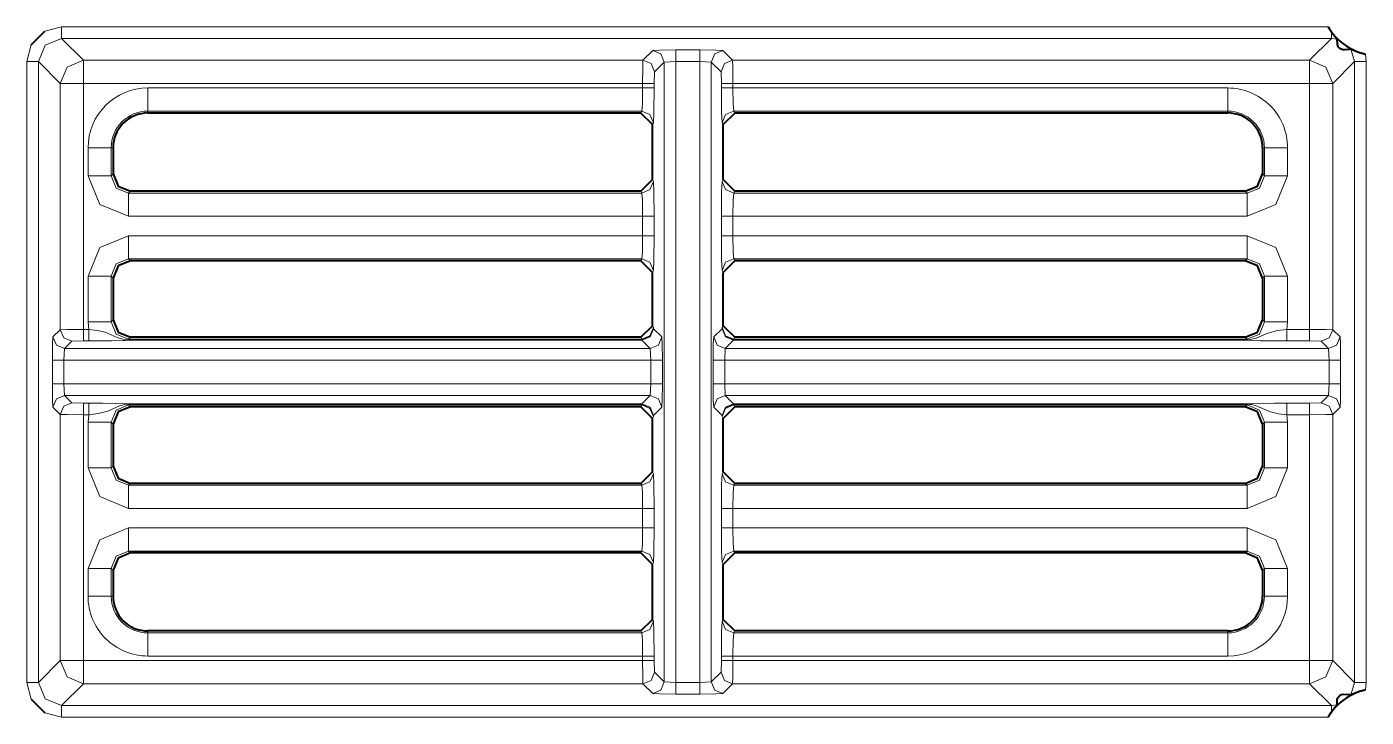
# Model space of a CAD drawing. Header units: millimetres. Extents: x 0 to 2941, y -405 to 1422.
# Drawn here: x 990.8 to 1048.6, y 883.4 to 913.2 of the extents above; entities that cross this region are included whole.
import ezdxf

# ---------------------------------------------------------------- set-up
doc = ezdxf.new("R2010")
doc.units = ezdxf.units.MM
doc.layers.add('FINE', color=9, linetype='Continuous')
doc.layers.add('OUTLINE', color=7, linetype='Continuous')

msp = doc.modelspace()

# ---------------------------------------------------------------- linework, layer by layer
at = {"layer": 'FINE', "lineweight": 9}
for p, q in [((991.602, 912.989), (992.329, 913.177)), ((992.329, 913.177), (1046.909, 913.177)), ((992.329, 912.677), (993.273, 911.734)), ((1047.054, 912.677), (992.329, 912.677)), ((1047.309, 912.644), (1047.054, 912.677)), ((990.83, 911.678), (991.018, 912.405)), ((1017.384, 911.734), (1017.804, 912.154)), ((1018.804, 912.179), (1019.83, 912.179)), ((1048.054, 911.678), (1047.896, 912.217)), ((992.273, 910.734), (991.33, 911.678)), ((991.33, 911.678), (991.33, 884.903)), ((993.273, 911.734), (1017.384, 911.734)), ((1018.804, 911.679), (1018.304, 911.654)), ((1018.804, 911.679), (1018.804, 884.902)), ((1019.83, 911.679), (1018.804, 911.679)), ((1019.83, 884.902), (1019.83, 911.679)), ((1020.329, 911.654), (1019.83, 911.679)), ((1020.749, 911.234), (1020.329, 911.654)), ((1020.329, 911.654), (1020.329, 884.927)), ((1048.054, 911.678), (1047.11, 910.734)), ((1048.054, 884.903), (1048.054, 911.678)), ((1048.518, 912.001), (1048.554, 911.678)), ((1048.554, 911.678), (1048.554, 884.903)), ((1017.884, 911.234), (1017.871, 910.734)), ((1020.762, 910.734), (1020.749, 911.234)), ((992.273, 900.115), (992.273, 910.734)), ((1017.371, 910.734), (993.273, 910.734)), ((993.273, 910.734), (993.273, 900.128)), ((1017.871, 910.734), (1017.871, 910.538)), ((1020.762, 910.538), (1020.762, 910.734)), ((1046.11, 910.734), (1021.262, 910.734)), ((1047.11, 910.734), (1047.11, 900.115)), ((996.049, 909.54), (996.049, 909.458)), ((1017.334, 909.54), (996.049, 909.54)), ((1017.293, 909.458), (1017.334, 909.54)), ((1042.584, 909.458), (1042.584, 909.54)), ((1017.834, 909.041), (1017.793, 908.958)), ((1020.84, 908.958), (1020.799, 909.041)), ((993.469, 906.755), (993.469, 907.959)), ((1044.166, 907.959), (1044.085, 907.959)), ((1045.165, 907.959), (1045.165, 906.755)), ((994.467, 906.755), (994.549, 906.836)), ((1017.793, 906.588), (1017.834, 906.505)), ((1020.799, 906.505), (1020.84, 906.588)), ((995.298, 906.088), (995.216, 906.006)), ((995.216, 906.006), (1017.334, 906.006)), ((1017.334, 906.006), (1017.293, 906.088)), ((1021.34, 906.088), (1021.299, 906.006)), ((1021.299, 906.006), (1043.417, 906.006)), ((1043.417, 906.006), (1043.336, 906.088)), ((1017.871, 905.007), (1017.871, 904.167)), ((1020.762, 904.167), (1020.762, 905.007)), ((1043.417, 905.007), (1021.262, 905.007)), ((1021.262, 905.007), (1021.262, 904.167)), ((1021.262, 904.167), (1043.417, 904.167)), ((995.216, 903.169), (995.298, 903.088)), ((1017.334, 903.169), (995.216, 903.169)), ((1017.293, 903.088), (1017.334, 903.169)), ((1043.336, 903.088), (1043.417, 903.169)), ((993.469, 900.455), (993.469, 902.42)), ((1017.834, 902.669), (1017.793, 902.588)), ((1020.84, 902.588), (1020.799, 902.669)), ((1045.165, 902.42), (1045.165, 900.455)), ((991.958, 899.8), (992.273, 900.115)), ((993.273, 900.128), (993.499, 900.128)), ((993.499, 900.128), (993.469, 900.455)), ((1017.793, 900.288), (1017.834, 900.205)), ((1017.834, 900.205), (1017.842, 900.157)), ((1020.434, 899.8), (1020.791, 900.157)), ((1020.791, 900.157), (1020.799, 900.205)), ((1020.799, 900.205), (1020.84, 900.288)), ((1045.165, 900.455), (1045.134, 900.128)), ((1047.11, 900.115), (1047.425, 899.8)), ((992.773, 899.615), (992.458, 899.3)), ((993.273, 899.628), (992.773, 899.615)), ((993.499, 899.628), (993.273, 899.628)), ((995.298, 899.787), (995.216, 899.706)), ((995.216, 899.674), (1017.342, 899.674)), ((1017.342, 899.674), (1017.334, 899.706)), ((1021.291, 899.657), (1020.934, 899.3)), ((1021.299, 899.706), (1021.291, 899.674)), ((1021.291, 899.674), (1043.417, 899.674)), ((1043.417, 899.657), (1021.291, 899.657)), ((1046.11, 899.628), (1045.134, 899.628)), ((1046.61, 899.615), (1046.11, 899.628)), ((1046.926, 899.3), (1046.61, 899.615)), ((991.933, 897.774), (991.933, 898.8)), ((992.458, 899.3), (992.432, 898.8)), ((1017.725, 898.8), (992.432, 898.8)), ((992.432, 898.8), (992.432, 897.774)), ((992.458, 899.3), (1017.699, 899.3)), ((1017.725, 898.8), (1017.699, 899.3)), ((1017.725, 897.774), (1017.725, 898.8)), ((1018.225, 898.8), (1018.225, 897.774)), ((1020.409, 897.774), (1020.409, 898.8)), ((1020.934, 899.3), (1020.908, 898.8)), ((1046.951, 898.8), (1020.908, 898.8)), ((1020.908, 898.8), (1020.908, 897.774)), ((1020.934, 899.3), (1046.926, 899.3)), ((1047.451, 898.8), (1047.451, 897.774)), ((992.432, 897.774), (1017.725, 897.774)), ((992.432, 897.774), (992.458, 897.275)), ((1017.699, 897.275), (1017.725, 897.774)), ((1020.908, 897.774), (1046.951, 897.774)), ((1020.908, 897.774), (1020.934, 897.275)), ((1046.926, 897.275), (1046.951, 897.774)), ((992.458, 897.275), (992.773, 896.959)), ((1017.699, 897.275), (992.458, 897.275)), ((1017.342, 896.917), (1017.699, 897.275)), ((1046.926, 897.275), (1020.934, 897.275)), ((1020.934, 897.275), (1021.291, 896.917)), ((1046.61, 896.959), (1046.926, 897.275)), ((992.273, 896.459), (991.958, 896.775)), ((992.273, 885.847), (992.273, 896.459)), ((992.773, 896.959), (993.273, 896.946)), ((993.273, 896.946), (993.499, 896.946)), ((995.216, 896.917), (1017.342, 896.917)), ((1017.342, 896.901), (995.216, 896.901)), ((995.216, 896.869), (995.298, 896.787)), ((1017.334, 896.869), (995.216, 896.869)), ((1017.293, 896.787), (1017.334, 896.869)), ((1017.334, 896.869), (1017.342, 896.901)), ((1018.199, 896.775), (1017.842, 896.417)), ((1020.791, 896.417), (1020.434, 896.775)), ((1021.291, 896.917), (1043.417, 896.917)), ((1043.417, 896.901), (1021.291, 896.901)), ((1021.291, 896.901), (1021.299, 896.869)), ((1043.336, 896.787), (1043.417, 896.869)), ((1045.134, 896.946), (1046.11, 896.946)), ((1046.11, 896.946), (1046.61, 896.959)), ((1047.425, 896.775), (1047.11, 896.459)), ((1047.11, 896.459), (1047.11, 885.847)), ((993.469, 896.12), (993.499, 896.447)), ((993.469, 894.155), (993.469, 896.12)), ((1017.834, 896.369), (1017.793, 896.288)), ((1017.842, 896.417), (1017.834, 896.369)), ((1020.799, 896.369), (1020.791, 896.417)), ((1020.84, 896.288), (1020.799, 896.369)), ((1044.166, 896.12), (1044.085, 896.039)), ((1044.166, 894.155), (1044.166, 896.12)), ((1045.134, 896.447), (1045.165, 896.12)), ((1045.165, 896.12), (1045.165, 894.155)), ((1044.085, 894.236), (1044.166, 894.155)), ((1017.793, 893.987), (1017.834, 893.905)), ((1020.799, 893.905), (1020.84, 893.987)), ((995.298, 893.487), (995.216, 893.406)), ((995.216, 893.406), (1017.334, 893.406)), ((1017.334, 893.406), (1017.293, 893.487)), ((1021.34, 893.487), (1021.299, 893.406)), ((1021.299, 893.406), (1043.417, 893.406)), ((1043.417, 893.406), (1043.336, 893.487)), ((1017.371, 892.408), (995.216, 892.408)), ((1017.371, 891.567), (1017.371, 892.408)), ((1017.871, 892.408), (1017.871, 891.567)), ((1020.762, 891.567), (1020.762, 892.408)), ((995.216, 891.567), (1017.371, 891.567)), ((1021.262, 891.567), (1043.417, 891.567)), ((1017.334, 890.569), (995.216, 890.569)), ((995.216, 890.569), (995.298, 890.487)), ((1017.293, 890.487), (1017.334, 890.569)), ((1043.336, 890.487), (1043.417, 890.569)), ((993.469, 888.622), (993.469, 889.82)), ((994.467, 889.82), (994.467, 888.622)), ((994.549, 889.738), (994.467, 889.82)), ((1017.834, 890.069), (1017.793, 889.988)), ((1020.84, 889.988), (1020.799, 890.069)), ((1044.166, 889.82), (1044.085, 889.738)), ((1044.166, 888.622), (1044.166, 889.82)), ((1045.165, 889.82), (1045.165, 888.622)), ((994.467, 888.622), (994.549, 888.622)), ((1044.085, 888.622), (1044.166, 888.622)), ((1017.793, 887.622), (1017.834, 887.54)), ((1020.799, 887.54), (1020.84, 887.622)), ((996.049, 887.122), (996.049, 887.041)), ((996.049, 887.041), (1017.334, 887.041)), ((1017.334, 887.041), (1017.293, 887.122)), ((1042.584, 887.041), (1042.584, 887.122)), ((991.33, 884.903), (992.273, 885.847)), ((1017.871, 886.042), (1017.871, 885.847)), ((1017.871, 885.847), (1017.884, 885.347)), ((1020.749, 885.347), (1020.762, 885.847)), ((1020.762, 885.847), (1020.762, 886.042)), ((1021.262, 885.847), (1046.11, 885.847)), ((1047.11, 885.847), (1048.054, 884.903)), ((1017.884, 885.347), (1018.304, 884.927)), ((1018.304, 884.927), (1018.804, 884.902)), ((1019.83, 884.902), (1020.329, 884.927)), ((1020.329, 884.927), (1020.749, 885.347)), ((1017.804, 884.427), (1017.384, 884.847)), ((1018.804, 884.902), (1019.83, 884.902)), ((1019.83, 884.401), (1018.804, 884.401)), ((1021.249, 884.847), (1020.829, 884.427)), ((1046.11, 884.847), (1021.249, 884.847)), ((1047.054, 883.903), (1046.11, 884.847)), ((1047.896, 884.364), (1048.054, 884.903)), ((1048.554, 884.903), (1048.518, 884.58)), ((992.329, 883.903), (1047.054, 883.903)), ((1047.054, 883.903), (1047.309, 883.936)), ((992.329, 883.404), (991.602, 883.592)), ((1046.909, 883.404), (992.329, 883.404))]:
    msp.add_line(p, q, dxfattribs=at)
for points in [[(992.329, 912.677), (991.622, 912.385), (991.33, 911.678)], [(992.329, 913.177), (992.329, 912.828), (992.329, 912.677)], [(1020.829, 912.154), (1021.249, 911.734), (1046.11, 911.734), (1047.054, 912.677)], [(1047.054, 912.955), (1047.054, 912.756), (1047.054, 912.677)], [(1017.804, 912.154), (1018.106, 912.172), (1018.804, 912.179)], [(1018.304, 911.654), (1018.157, 912.007), (1017.804, 912.154)], [(1018.804, 911.679), (1018.804, 912.028), (1018.804, 912.179)], [(1019.83, 911.679), (1019.83, 912.028), (1019.83, 912.179)], [(1019.83, 912.179), (1020.527, 912.172), (1020.829, 912.154)], [(1020.329, 911.654), (1020.476, 912.007), (1020.829, 912.154)], [(991.33, 911.678), (991.179, 911.678), (990.83, 911.678)], [(991.018, 884.176), (990.83, 884.903), (990.83, 911.678)], [(993.273, 911.734), (993.273, 911.432), (993.273, 910.734), (992.575, 910.734), (992.273, 910.734)], [(992.273, 910.734), (992.566, 911.441), (993.273, 911.734)], [(1017.371, 910.734), (1017.375, 911.432), (1017.384, 911.734)], [(1017.884, 911.234), (1017.737, 911.587), (1017.384, 911.734)], [(1018.304, 884.927), (1018.304, 911.654), (1017.884, 911.234)], [(1020.749, 911.234), (1020.896, 911.587), (1021.249, 911.734)], [(1021.249, 911.734), (1021.258, 911.432), (1021.262, 910.734)], [(1046.11, 911.734), (1046.817, 911.441), (1047.11, 910.734)], [(1046.11, 911.734), (1046.11, 911.432), (1046.11, 910.734)], [(1048.554, 911.678), (1048.205, 911.678), (1048.054, 911.678)], [(996.049, 910.538), (1017.371, 910.538), (1017.371, 910.734)], [(996.049, 910.538), (996.049, 909.85), (996.049, 909.54)], [(1017.334, 909.54), (1017.36, 909.85), (1017.371, 910.538)], [(1017.871, 910.734), (1017.72, 910.734), (1017.371, 910.734)], [(1017.371, 910.538), (1017.72, 910.538), (1017.871, 910.538)], [(1017.871, 910.538), (1017.86, 909.506), (1017.834, 909.041)], [(1020.762, 910.734), (1020.913, 910.734), (1021.262, 910.734)], [(1020.762, 910.538), (1020.913, 910.538), (1021.262, 910.538)], [(1020.799, 909.041), (1020.773, 909.506), (1020.762, 910.538)], [(1021.262, 910.734), (1021.262, 910.538), (1042.584, 910.538)], [(1021.262, 910.538), (1021.273, 909.85), (1021.299, 909.54)], [(1042.584, 910.538), (1042.584, 909.85), (1042.584, 909.54)], [(1045.134, 900.128), (1046.11, 900.128), (1046.11, 910.734)], [(1047.11, 910.734), (1046.808, 910.734), (1046.11, 910.734)], [(1017.334, 909.54), (1017.687, 909.393), (1017.834, 909.041)], [(1020.799, 909.041), (1020.946, 909.393), (1021.299, 909.54)], [(1042.584, 909.54), (1021.299, 909.54), (1021.34, 909.458)], [(994.467, 907.959), (994.157, 907.959), (993.469, 907.959)], [(994.549, 907.959), (994.467, 907.959), (994.467, 906.755)], [(1044.085, 906.836), (1044.166, 906.755), (1044.166, 907.959)], [(1045.165, 907.959), (1044.476, 907.959), (1044.166, 907.959)], [(994.467, 906.755), (994.157, 906.755), (993.469, 906.755)], [(1017.371, 905.007), (995.216, 905.007), (993.98, 905.519), (993.469, 906.755)], [(994.467, 906.755), (994.685, 906.224), (995.216, 906.006)], [(1017.834, 906.505), (1017.687, 906.153), (1017.334, 906.006)], [(1017.834, 906.505), (1017.86, 906.04), (1017.871, 905.007)], [(1020.762, 905.007), (1020.773, 906.04), (1020.799, 906.505)], [(1021.299, 906.006), (1020.946, 906.153), (1020.799, 906.505)], [(1043.417, 906.006), (1043.948, 906.224), (1044.166, 906.755)], [(1045.165, 906.755), (1044.653, 905.519), (1043.417, 905.007)], [(1045.165, 906.755), (1044.476, 906.755), (1044.166, 906.755)], [(995.216, 906.006), (995.216, 905.696), (995.216, 905.007)], [(1017.371, 905.007), (1017.36, 905.696), (1017.334, 906.006)], [(1021.299, 906.006), (1021.273, 905.696), (1021.262, 905.007)], [(1043.417, 906.006), (1043.417, 905.696), (1043.417, 905.007)], [(995.216, 904.167), (1017.371, 904.167), (1017.371, 905.007)], [(1017.871, 905.007), (1017.72, 905.007), (1017.371, 905.007)], [(1021.262, 905.007), (1020.913, 905.007), (1020.762, 905.007)], [(993.469, 902.42), (993.98, 903.656), (995.216, 904.167)], [(995.216, 904.167), (995.216, 903.479), (995.216, 903.169)], [(1017.334, 903.169), (1017.36, 903.479), (1017.371, 904.167)], [(1017.871, 904.167), (1017.72, 904.167), (1017.371, 904.167)], [(1017.871, 904.167), (1017.86, 903.135), (1017.834, 902.669)], [(1021.262, 904.167), (1020.913, 904.167), (1020.762, 904.167)], [(1020.799, 902.669), (1020.773, 903.135), (1020.762, 904.167)], [(1021.262, 904.167), (1021.273, 903.479), (1021.299, 903.169)], [(1043.417, 904.167), (1043.417, 903.479), (1043.417, 903.169)], [(1043.417, 904.167), (1044.653, 903.656), (1045.165, 902.42)], [(995.216, 903.169), (994.685, 902.951), (994.467, 902.42)], [(1017.834, 902.669), (1017.687, 903.022), (1017.334, 903.169)], [(1021.299, 903.169), (1020.946, 903.022), (1020.799, 902.669)], [(1043.417, 903.169), (1021.299, 903.169), (1021.34, 903.088)], [(1044.166, 902.42), (1043.948, 902.951), (1043.417, 903.169)], [(993.469, 902.42), (994.157, 902.42), (994.467, 902.42)], [(994.549, 902.339), (994.467, 902.42), (994.467, 900.455), (994.549, 900.536)], [(1044.085, 900.536), (1044.166, 900.455), (1044.166, 902.42), (1044.085, 902.339)], [(1044.166, 902.42), (1044.476, 902.42), (1045.165, 902.42)], [(992.273, 900.115), (992.575, 900.124), (993.273, 900.128)], [(992.273, 900.115), (992.42, 899.762), (992.773, 899.615)], [(993.273, 900.128), (993.273, 899.779), (993.273, 899.628)], [(993.469, 900.455), (994.157, 900.455), (994.467, 900.455)], [(993.499, 900.128), (993.499, 899.779), (993.499, 899.628)], [(993.499, 900.128), (993.863, 900.085), (994.206, 900.007), (994.724, 899.782), (994.861, 899.731), (994.968, 899.702), (995.113, 899.679), (995.183, 899.674), (995.216, 899.674)], [(994.467, 900.455), (994.685, 899.924), (995.216, 899.706)], [(1017.334, 899.706), (1017.687, 899.853), (1017.834, 900.205)], [(1017.342, 899.657), (1017.695, 899.804), (1017.842, 900.157)], [(1017.342, 899.674), (1017.694, 899.817), (1017.842, 900.157)], [(1017.842, 900.157), (1018.199, 899.8), (1018.217, 899.498), (1018.225, 898.8)], [(1020.791, 900.157), (1020.938, 899.804), (1021.291, 899.657)], [(1020.791, 900.157), (1020.939, 899.817), (1021.291, 899.674)], [(1020.799, 900.205), (1020.946, 899.853), (1021.299, 899.706)], [(1043.417, 899.706), (1043.948, 899.924), (1044.166, 900.455)], [(1043.417, 899.674), (1043.487, 899.676), (1043.574, 899.685), (1043.814, 899.745), (1044.314, 899.967), (1044.727, 900.078), (1045.134, 900.128)], [(1044.166, 900.455), (1044.476, 900.455), (1045.165, 900.455)], [(1045.134, 899.628), (1045.134, 899.779), (1045.134, 900.128)], [(1046.11, 899.628), (1046.11, 899.779), (1046.11, 900.128)], [(1046.11, 900.128), (1046.808, 900.124), (1047.11, 900.115)], [(1046.61, 899.615), (1046.964, 899.762), (1047.11, 900.115)], [(991.933, 898.8), (991.94, 899.498), (991.958, 899.8)], [(991.958, 899.8), (992.105, 899.447), (992.458, 899.3)], [(995.216, 899.657), (995.203, 899.657), (995.176, 899.657), (995.117, 899.656), (995.068, 899.654), (994.994, 899.652), (994.5, 899.637), (994.029, 899.63), (993.499, 899.628)], [(995.216, 899.706), (1017.334, 899.706), (1017.293, 899.787)], [(995.216, 899.706), (995.216, 899.695), (995.216, 899.674)], [(995.216, 899.674), (995.216, 899.662), (995.216, 899.657)], [(1017.699, 899.3), (1017.342, 899.657), (995.216, 899.657)], [(1017.342, 899.657), (1017.342, 899.662), (1017.342, 899.674)], [(1017.699, 899.3), (1018.052, 899.447), (1018.199, 899.8)], [(1020.409, 898.8), (1020.416, 899.498), (1020.434, 899.8)], [(1020.434, 899.8), (1020.581, 899.447), (1020.934, 899.3)], [(1021.291, 899.674), (1021.291, 899.662), (1021.291, 899.657)], [(1021.34, 899.787), (1021.299, 899.706), (1043.417, 899.706), (1043.336, 899.787)], [(1043.417, 899.706), (1043.417, 899.695), (1043.417, 899.674)], [(1043.417, 899.657), (1043.417, 899.662), (1043.417, 899.674)], [(1045.134, 899.628), (1044.542, 899.631), (1043.994, 899.641), (1043.586, 899.654), (1043.478, 899.657), (1043.444, 899.657), (1043.417, 899.657)], [(1046.926, 899.3), (1047.279, 899.447), (1047.425, 899.8)], [(1047.425, 899.8), (1047.444, 899.498), (1047.451, 898.8)], [(991.933, 898.8), (992.083, 898.8), (992.432, 898.8)], [(1017.725, 898.8), (1018.074, 898.8), (1018.225, 898.8)], [(1020.409, 898.8), (1020.559, 898.8), (1020.908, 898.8)], [(1046.951, 897.774), (1046.951, 898.8), (1046.926, 899.3)], [(1046.951, 898.8), (1047.3, 898.8), (1047.451, 898.8)], [(991.933, 897.774), (992.083, 897.774), (992.432, 897.774)], [(991.958, 896.775), (991.94, 897.077), (991.933, 897.774)], [(1017.725, 897.774), (1018.074, 897.774), (1018.225, 897.774)], [(1018.225, 897.774), (1018.217, 897.077), (1018.199, 896.775)], [(1020.409, 897.774), (1020.559, 897.774), (1020.908, 897.774)], [(1020.434, 896.775), (1020.416, 897.077), (1020.409, 897.774)], [(1046.951, 897.774), (1047.3, 897.774), (1047.451, 897.774)], [(1047.451, 897.774), (1047.444, 897.077), (1047.425, 896.775)], [(991.958, 896.775), (992.105, 897.128), (992.458, 897.275)], [(1017.699, 897.275), (1018.052, 897.128), (1018.199, 896.775)], [(1020.434, 896.775), (1020.581, 897.128), (1020.934, 897.275)], [(1046.926, 897.275), (1047.279, 897.128), (1047.425, 896.775)], [(992.273, 896.459), (992.42, 896.813), (992.773, 896.959)], [(993.273, 896.447), (992.575, 896.451), (992.273, 896.459)], [(993.273, 896.447), (993.273, 896.796), (993.273, 896.946)], [(993.499, 896.447), (993.499, 896.796), (993.499, 896.946)], [(993.499, 896.946), (994.091, 896.944), (994.639, 896.934), (995.047, 896.921), (995.155, 896.918), (995.189, 896.917), (995.216, 896.917)], [(995.216, 896.901), (995.146, 896.899), (995.059, 896.89), (994.819, 896.83), (994.32, 896.608), (993.906, 896.497), (993.499, 896.447)], [(995.216, 896.869), (994.685, 896.651), (994.467, 896.12)], [(995.216, 896.901), (995.216, 896.913), (995.216, 896.917)], [(995.216, 896.901), (995.216, 896.879), (995.216, 896.869)], [(1017.334, 896.869), (1017.687, 896.722), (1017.834, 896.369)], [(1017.342, 896.917), (1017.695, 896.771), (1017.842, 896.417)], [(1017.342, 896.901), (1017.342, 896.913), (1017.342, 896.917)], [(1017.342, 896.901), (1017.694, 896.758), (1017.842, 896.417)], [(1020.791, 896.417), (1020.938, 896.771), (1021.291, 896.917)], [(1020.791, 896.417), (1020.939, 896.758), (1021.291, 896.901)], [(1020.799, 896.369), (1020.946, 896.722), (1021.299, 896.869)], [(1021.291, 896.917), (1021.291, 896.913), (1021.291, 896.901)], [(1043.417, 896.869), (1021.299, 896.869), (1021.34, 896.787)], [(1043.417, 896.917), (1043.43, 896.917), (1043.457, 896.918), (1043.516, 896.919), (1043.565, 896.92), (1043.64, 896.923), (1044.133, 896.937), (1044.604, 896.944), (1045.134, 896.946)], [(1043.417, 896.917), (1043.417, 896.913), (1043.417, 896.901)], [(1043.417, 896.901), (1043.417, 896.879), (1043.417, 896.869)], [(1045.134, 896.447), (1044.77, 896.49), (1044.427, 896.568), (1043.909, 896.792), (1043.772, 896.843), (1043.666, 896.873), (1043.52, 896.896), (1043.45, 896.9), (1043.417, 896.901)], [(1044.166, 896.12), (1043.948, 896.651), (1043.417, 896.869)], [(1045.134, 896.946), (1045.134, 896.796), (1045.134, 896.447)], [(1046.11, 896.946), (1046.11, 896.796), (1046.11, 896.447)], [(1047.11, 896.459), (1046.808, 896.451), (1046.11, 896.447)], [(1046.61, 896.959), (1046.964, 896.813), (1047.11, 896.459)], [(993.499, 896.447), (993.273, 896.447), (993.273, 885.847)], [(993.469, 896.12), (994.157, 896.12), (994.467, 896.12)], [(994.549, 896.039), (994.467, 896.12), (994.467, 894.155), (994.549, 894.236)], [(1044.166, 896.12), (1044.476, 896.12), (1045.165, 896.12)], [(1046.11, 885.847), (1046.11, 896.447), (1045.134, 896.447)], [(993.469, 894.155), (994.157, 894.155), (994.467, 894.155)], [(995.216, 892.408), (993.98, 892.919), (993.469, 894.155)], [(994.467, 894.155), (994.685, 893.624), (995.216, 893.406)], [(1043.417, 893.406), (1043.948, 893.624), (1044.166, 894.155)], [(1045.165, 894.155), (1044.653, 892.919), (1043.417, 892.408)], [(1044.166, 894.155), (1044.476, 894.155), (1045.165, 894.155)], [(1017.334, 893.406), (1017.687, 893.553), (1017.834, 893.905)], [(1017.834, 893.905), (1017.86, 893.44), (1017.871, 892.408)], [(1020.762, 892.408), (1020.773, 893.44), (1020.799, 893.905)], [(1020.799, 893.905), (1020.946, 893.553), (1021.299, 893.406)], [(995.216, 893.406), (995.216, 893.096), (995.216, 892.408)], [(1017.371, 892.408), (1017.36, 893.096), (1017.334, 893.406)], [(1021.299, 893.406), (1021.273, 893.096), (1021.262, 892.408)], [(1043.417, 893.406), (1043.417, 893.096), (1043.417, 892.408)], [(1017.371, 892.408), (1017.72, 892.408), (1017.871, 892.408)], [(1020.762, 892.408), (1020.913, 892.408), (1021.262, 892.408)], [(1043.417, 892.408), (1021.262, 892.408), (1021.262, 891.567)], [(993.469, 889.82), (993.98, 891.056), (995.216, 891.567)], [(995.216, 891.567), (995.216, 890.879), (995.216, 890.569)], [(1017.334, 890.569), (1017.36, 890.879), (1017.371, 891.567)], [(1017.371, 891.567), (1017.72, 891.567), (1017.871, 891.567)], [(1017.871, 891.567), (1017.86, 890.535), (1017.834, 890.069)], [(1020.762, 891.567), (1020.913, 891.567), (1021.262, 891.567)], [(1020.799, 890.069), (1020.773, 890.535), (1020.762, 891.567)], [(1021.262, 891.567), (1021.273, 890.879), (1021.299, 890.569)], [(1043.417, 890.569), (1043.417, 890.879), (1043.417, 891.567)], [(1043.417, 891.567), (1044.653, 891.056), (1045.165, 889.82)], [(995.216, 890.569), (994.685, 890.351), (994.467, 889.82)], [(1017.334, 890.569), (1017.687, 890.422), (1017.834, 890.069)], [(1020.799, 890.069), (1020.946, 890.422), (1021.299, 890.569)], [(1043.417, 890.569), (1021.299, 890.569), (1021.34, 890.487)], [(1044.166, 889.82), (1043.948, 890.351), (1043.417, 890.569)], [(993.469, 889.82), (994.157, 889.82), (994.467, 889.82)], [(1044.166, 889.82), (1044.476, 889.82), (1045.165, 889.82)], [(993.469, 888.622), (994.157, 888.622), (994.467, 888.622)], [(1044.166, 888.622), (1044.476, 888.622), (1045.165, 888.622)], [(1017.834, 887.54), (1017.687, 887.187), (1017.334, 887.041)], [(1017.834, 887.54), (1017.86, 887.075), (1017.871, 886.042)], [(1020.762, 886.042), (1020.773, 887.075), (1020.799, 887.54)], [(1021.299, 887.041), (1020.946, 887.187), (1020.799, 887.54)], [(996.049, 886.042), (996.049, 886.731), (996.049, 887.041)], [(1017.371, 886.042), (1017.36, 886.731), (1017.334, 887.041)], [(1021.299, 887.041), (1021.273, 886.731), (1021.262, 886.042)], [(1021.34, 887.122), (1021.299, 887.041), (1042.584, 887.041)], [(1042.584, 887.041), (1042.584, 886.731), (1042.584, 886.042)], [(993.273, 884.847), (992.566, 885.14), (992.273, 885.847)], [(993.273, 885.847), (992.575, 885.847), (992.273, 885.847)], [(993.273, 885.847), (1017.371, 885.847), (1017.371, 886.042), (996.049, 886.042)], [(993.273, 885.847), (993.273, 885.149), (993.273, 884.847)], [(1017.871, 886.042), (1017.72, 886.042), (1017.371, 886.042)], [(1017.871, 885.847), (1017.72, 885.847), (1017.371, 885.847)], [(1017.384, 884.847), (1017.375, 885.149), (1017.371, 885.847)], [(1021.262, 886.042), (1020.913, 886.042), (1020.762, 886.042)], [(1020.762, 885.847), (1020.913, 885.847), (1021.262, 885.847)], [(1021.262, 885.847), (1021.258, 885.149), (1021.249, 884.847)], [(1042.584, 886.042), (1021.262, 886.042), (1021.262, 885.847)], [(1047.11, 885.847), (1046.817, 885.14), (1046.11, 884.847)], [(1046.11, 885.847), (1046.11, 885.149), (1046.11, 884.847)], [(1047.11, 885.847), (1046.808, 885.847), (1046.11, 885.847)], [(1017.884, 885.347), (1017.737, 884.994), (1017.384, 884.847)], [(1018.304, 884.927), (1018.157, 884.574), (1017.804, 884.427)], [(1020.329, 884.927), (1020.476, 884.574), (1020.829, 884.427)], [(1020.749, 885.347), (1020.896, 884.994), (1021.249, 884.847)], [(991.33, 884.903), (991.179, 884.903), (990.83, 884.903)], [(991.33, 884.903), (991.622, 884.196), (992.329, 883.903)], [(1017.384, 884.847), (993.273, 884.847), (992.329, 883.903)], [(1018.804, 884.401), (1018.106, 884.409), (1017.804, 884.427)], [(1018.804, 884.902), (1018.804, 884.553), (1018.804, 884.401)], [(1019.83, 884.902), (1019.83, 884.553), (1019.83, 884.401)], [(1020.829, 884.427), (1020.527, 884.409), (1019.83, 884.401)], [(1048.554, 884.903), (1048.205, 884.903), (1048.054, 884.903)], [(992.329, 883.903), (992.329, 883.753), (992.329, 883.404)], [(1047.054, 883.903), (1047.054, 883.825), (1047.054, 883.626)]]:
    msp.add_lwpolyline(points, dxfattribs=at)
for points in [[(996.049, 910.538, 0.414184), (993.469, 907.959)], [(1045.165, 907.959, 0.414243), (1042.584, 910.538)], [(996.049, 909.54, 0.414182), (994.467, 907.959)], [(1044.166, 907.959, 0.414245), (1042.584, 909.54)], [(993.469, 888.622, 0.414223), (996.049, 886.042)], [(994.467, 888.622, 0.414245), (996.049, 887.041)], [(1042.584, 887.041, 0.414182), (1044.166, 888.622)], [(1042.584, 886.042, 0.414204), (1045.165, 888.622)]]:
    msp.add_lwpolyline(points, format="xyb", dxfattribs=at)
at = {"layer": 'OUTLINE', "lineweight": 40}
for p, q in [((991.018, 912.405), (991.602, 912.989)), ((1046.909, 913.177), (1047.054, 912.955)), ((1017.293, 909.458), (996.049, 909.458)), ((1017.793, 908.958), (1017.293, 909.458)), ((1021.34, 909.458), (1020.84, 908.958)), ((1042.584, 909.458), (1021.34, 909.458)), ((1017.793, 906.588), (1017.793, 908.958)), ((1020.84, 906.588), (1020.84, 908.958)), ((994.549, 907.959), (994.549, 906.836)), ((1044.085, 907.959), (1044.085, 906.836)), ((1017.293, 906.088), (1017.793, 906.588)), ((1020.84, 906.588), (1021.34, 906.088)), ((1017.293, 906.088), (995.298, 906.088)), ((1043.336, 906.088), (1021.34, 906.088)), ((1017.293, 903.088), (995.298, 903.088)), ((1017.793, 902.588), (1017.293, 903.088)), ((1021.34, 903.088), (1020.84, 902.588)), ((1043.336, 903.088), (1021.34, 903.088)), ((994.549, 902.339), (994.549, 900.536)), ((1017.793, 900.288), (1017.793, 902.588)), ((1020.84, 900.288), (1020.84, 902.588)), ((1044.085, 902.339), (1044.085, 900.536)), ((1017.293, 899.787), (1017.793, 900.288)), ((1020.84, 900.288), (1021.34, 899.787)), ((1017.293, 899.787), (995.298, 899.787)), ((1043.336, 899.787), (1021.34, 899.787)), ((1017.293, 896.787), (995.298, 896.787)), ((1017.793, 896.288), (1017.293, 896.787)), ((1021.34, 896.787), (1020.84, 896.288)), ((1043.336, 896.787), (1021.34, 896.787)), ((994.549, 896.039), (994.549, 894.236)), ((1017.793, 893.987), (1017.793, 896.288)), ((1020.84, 893.987), (1020.84, 896.288)), ((1044.085, 896.039), (1044.085, 894.236)), ((1017.293, 893.487), (1017.793, 893.987)), ((1020.84, 893.987), (1021.34, 893.487)), ((1017.293, 893.487), (995.298, 893.487)), ((1043.336, 893.487), (1021.34, 893.487)), ((1017.293, 890.487), (995.298, 890.487)), ((1017.793, 889.988), (1017.293, 890.487)), ((1021.34, 890.487), (1020.84, 889.988)), ((1043.336, 890.487), (1021.34, 890.487)), ((994.549, 889.738), (994.549, 888.622)), ((1017.793, 887.622), (1017.793, 889.988)), ((1020.84, 887.622), (1020.84, 889.988)), ((1044.085, 889.738), (1044.085, 888.622)), ((1017.293, 887.122), (1017.793, 887.622)), ((1020.84, 887.622), (1021.34, 887.122)), ((1017.293, 887.122), (996.049, 887.122)), ((1042.584, 887.122), (1021.34, 887.122)), ((991.018, 884.176), (991.602, 883.592)), ((1047.054, 883.626), (1046.909, 883.404))]:
    msp.add_line(p, q, dxfattribs=at)
for points in [[(1046.909, 913.177, 0.207888), (1048.518, 912.001)], [(996.049, 909.459, 0.414197), (994.549, 907.959)], [(1044.085, 907.959, 0.41423), (1042.584, 909.459)], [(994.549, 888.622, 0.41423), (996.049, 887.122)], [(1042.584, 887.122, 0.414197), (1044.085, 888.622)], [(1048.518, 884.58, 0.207904), (1046.909, 883.404)]]:
    msp.add_lwpolyline(points, format="xyb", dxfattribs=at)
for points in [[(1047.054, 912.955), (1047.188, 912.784), (1047.267, 912.693), (1047.301, 912.656), (1047.309, 912.644)], [(1047.896, 912.217), (1047.822, 912.198), (1047.652, 912.176), (1047.541, 912.186), (1047.446, 912.221), (1047.431, 912.23), (1047.424, 912.235), (1047.421, 912.237), (1047.419, 912.239), (1047.417, 912.24), (1047.414, 912.242), (1047.412, 912.244), (1047.408, 912.247), (1047.399, 912.255), (1047.381, 912.272), (1047.351, 912.312), (1047.312, 912.409), (1047.309, 912.644)], [(1047.896, 912.217), (1047.915, 912.21), (1047.98, 912.181), (1048.146, 912.113), (1048.365, 912.04), (1048.518, 912.001)], [(994.549, 906.836), (994.768, 906.307), (995.298, 906.088)], [(1043.336, 906.088), (1043.865, 906.307), (1044.085, 906.836)], [(995.298, 903.088), (994.768, 902.868), (994.549, 902.339)], [(1044.085, 902.339), (1043.865, 902.868), (1043.336, 903.088)], [(994.549, 900.536), (994.768, 900.007), (995.298, 899.787)], [(1043.336, 899.787), (1043.865, 900.007), (1044.085, 900.536)], [(995.298, 896.787), (994.768, 896.568), (994.549, 896.039)], [(1044.085, 896.039), (1043.865, 896.568), (1043.336, 896.787)], [(994.549, 894.236), (994.768, 893.707), (995.298, 893.487)], [(1043.336, 893.487), (1043.865, 893.707), (1044.085, 894.236)], [(995.298, 890.487), (994.768, 890.268), (994.549, 889.738)], [(1044.085, 889.738), (1043.865, 890.268), (1043.336, 890.487)], [(1047.309, 883.936), (1047.302, 884.001), (1047.307, 884.148), (1047.336, 884.242), (1047.391, 884.318), (1047.404, 884.331), (1047.411, 884.336), (1047.414, 884.338), (1047.416, 884.34), (1047.419, 884.342), (1047.421, 884.344), (1047.425, 884.346), (1047.432, 884.351), (1047.452, 884.363), (1047.495, 884.382), (1047.593, 884.403), (1047.848, 884.377), (1047.896, 884.364)], [(1048.518, 884.58), (1048.277, 884.514), (1048.093, 884.448), (1047.962, 884.392), (1047.912, 884.37), (1047.896, 884.364)], [(1047.309, 883.936), (1047.297, 883.921), (1047.251, 883.87), (1047.137, 883.736), (1047.054, 883.626)]]:
    msp.add_lwpolyline(points, dxfattribs=at)

doc.saveas('drawing.dxf')
